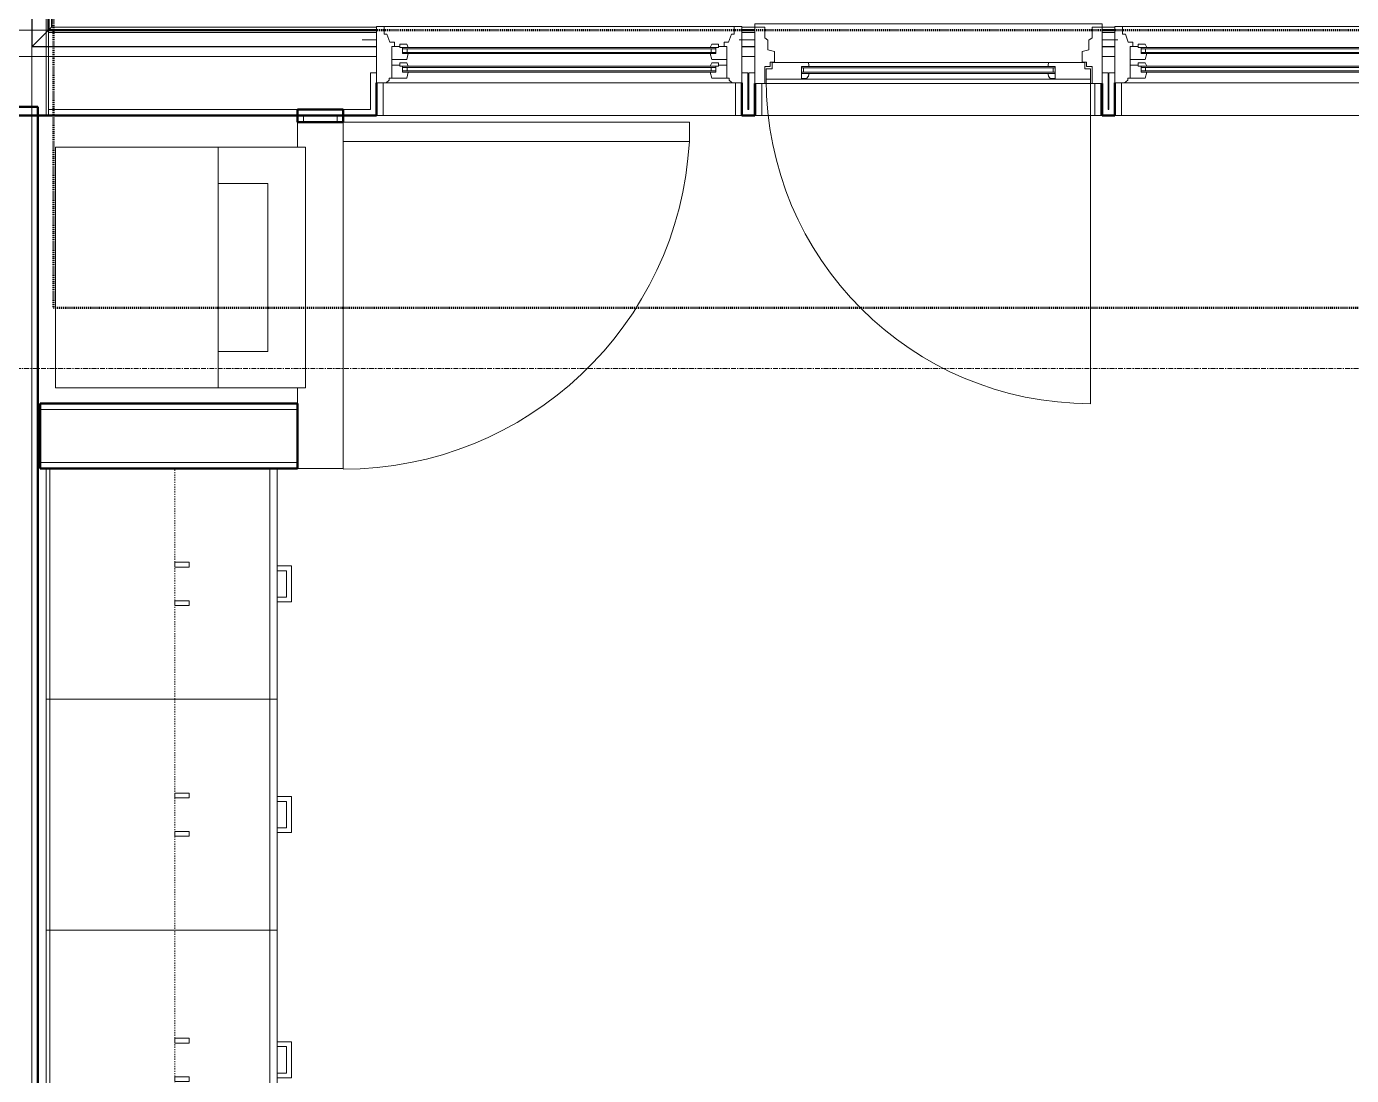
# Model space of a CAD drawing. Header units: inches. Extents: x -4218 to -1830, y 9767 to 12426.
# Drawn here: x -3403.7 to -3265.9, y 10742.7 to 10851.8 of the extents above; entities that cross this region are included whole.
import ezdxf

# ---------------------------------------------------------------- set-up
doc = ezdxf.new("R2010")
doc.units = ezdxf.units.IN
doc.header["$MEASUREMENT"] = 0
for name, pattern in [('Dash', [0.25, 0.125, -0.125]), ('Dash 1_16_', [0.125, 0.0625, -0.0625]), ('Grid Line 1_2_', [0.875, 0.5, -0.125, 0.125, -0.125])]:
    doc.linetypes.add(name, pattern=pattern)
for name, color, linetype, lineweight in [('0-1', 7, 'Continuous', 5), ('0-2', 10, 'Continuous', 9), ('A-DOOR-1', 10, 'Continuous', 9), ('A-DOOR-2', 50, 'Continuous', 20), ('A-DOOR-5', 31, 'Continuous', 9), ('A-DOOR-6', 31, 'Continuous', 20), ('A-DOOR-FRAM', 31, 'Continuous', 9), ('A-DOOR-FRAM-4', 31, 'Continuous', 20), ('A-DOOR-GLAZ', 31, 'Continuous', 9), ('A-FLOR-3', 192, 'Continuous', 9), ('A-GLAZ-1', 151, 'Continuous', 9), ('A-GLAZ-2', 151, 'Continuous', 20), ('A-WALL', 113, 'Continuous', 13), ('A-WALL-1', 7, 'Continuous', 50), ('A-WALL-2', 250, 'Continuous', 13), ('A-WALL-3', 10, 'Continuous', 9), ('A-WALL-4', 252, 'Continuous', 9), ('A-WALL-5', 253, 'Continuous', 9), ('A-WALL-6', 254, 'Continuous', 9), ('A-WALL-7', 113, 'Continuous', 9), ('A-WALL-8', 113, 'Continuous', 50), ('C-PROP-LINE-1', 91, 'Dash 1_16_', 50), ('I-WALL-1', 7, 'Continuous', 50), ('P-SANR-FIXT-1', 10, 'Continuous', 9), ('Q-CASE-1', 252, 'Continuous', 9), ('Q-CASE-2', 10, 'Continuous', 9), ('Q-CASE-4', 252, 'Dash', 9), ('Q-CASE-5', 253, 'Dash', 9), ('S-GRID-1', 1, 'Grid Line 1_2_', 9)]:
    doc.layers.add(name, color=color, linetype=linetype, lineweight=lineweight)

# ---------------------------------------------------------------- blocks, each defined once
blk = doc.blocks.new('SWING - SINGLE - FLUSH - 36_ x 80_ - OFFSET PIVOT DOOR AT MAGIC PAK AND WASHER_DRYER-3199415-BACKGROUND - RCP - 2ND FLOOR')
at = {"layer": 'A-DOOR-1'}
blk.add_arc((18, -2.37), 36.07, 180, 266.8211, dxfattribs=at)
at = {"layer": 'A-DOOR-2'}
for p, q in [((16, -2.37), (16, -38.39)), ((18, -2.37), (16, -2.37)), ((18, -2.37), (18, -38.39)), ((18, -38.39), (16, -38.39))]:
    blk.add_line(p, q, dxfattribs=at)
blk = doc.blocks.new('Stacked Washer and Dryer - 26_x25_ - Private-1372850-BACKGROUND - RCP - 2ND FLOOR')
at = {"layer": 'P-SANR-FIXT-1'}
for p, q in [((26, 12.5), (0, 12.5)), ((0, -12.5), (0, 12.5)), ((16.90625, -12.5), (16.90625, 12.5)), ((26, 12.5), (26, -12.5)), ((22.09375, 8.75), (16.90625, 8.75)), ((22.09375, -8.75), (22.09375, 8.75)), ((16.90625, -8.75), (22.09375, -8.75)), ((0, -12.5), (26, -12.5))]:
    blk.add_line(p, q, dxfattribs=at)
blk = doc.blocks.new('Base Cabinet 3 Drawer 230 - Base Cabinet 3 Drawer 230 27_-2602705-BACKGROUND - RCP - 2ND FLOOR')
at = {"layer": 'Q-CASE-2'}
for p, q in [((-1.14, 24), (-1.14, 25.5)), ((-1.14, 25.5), (2.61, 25.5)), ((2.11, 25), (-0.64, 25)), ((-0.64, 24), (-0.64, 25)), ((2.11, 24), (2.11, 25)), ((2.61, 25.5), (2.61, 24)), ((-12.76, 24), (14.24, 24)), ((-12.76, 23.25), (-12.76, 24)), ((-1.14, 24), (-0.64, 24)), ((2.61, 24), (2.11, 24)), ((14.24, 24), (14.24, 23.25)), ((14.24, 23.25), (-12.76, 23.25)), ((-12.76, 23.25), (-12.76, 0)), ((14.24, 0), (14.24, 23.25)), ((-12.76, 0), (14.24, 0))]:
    blk.add_line(p, q, dxfattribs=at)
blk = doc.blocks.new('Base Cabinet 3 Drawer 230 - Base Cabinet 3 Drawer 230 24_-2578604-BACKGROUND - RCP - 2ND FLOOR')
at = {"layer": 'Q-CASE-2'}
for p, q in [((-1.14, 24), (-1.14, 25.5)), ((-1.14, 25.5), (2.61, 25.5)), ((2.11, 25), (-0.64, 25)), ((-0.64, 24), (-0.64, 25)), ((2.11, 24), (2.11, 25)), ((2.61, 25.5), (2.61, 24)), ((-11.26, 24), (12.74, 24)), ((-11.26, 23.25), (-11.26, 24)), ((-1.14, 24), (-0.64, 24)), ((2.61, 24), (2.11, 24)), ((12.74, 24), (12.74, 23.25)), ((12.74, 23.25), (-11.26, 23.25)), ((-11.26, 23.25), (-11.26, 0)), ((12.74, 0), (12.74, 23.25)), ((-11.26, 0), (12.74, 0))]:
    blk.add_line(p, q, dxfattribs=at)
blk = doc.blocks.new('Base Cabinet 3 Drawer 230 - Base Cabinet 3 Drawer 230 24_-2554933-BACKGROUND - RCP - 2ND FLOOR')
at = {"layer": 'Q-CASE-2'}
for p, q in [((-11.26, -23.25), (-11.26, 0)), ((-11.26, 0), (12.74, 0)), ((12.74, 0), (12.74, -23.25)), ((-11.26, -23.25), (-11.26, -24)), ((12.74, -23.25), (-11.26, -23.25)), ((12.74, -24), (12.74, -23.25)), ((-11.26, -24), (12.74, -24)), ((-0.64, -24), (-1.14, -24)), ((-1.14, -25.5), (-1.14, -24)), ((-0.64, -25), (-0.64, -24)), ((2.11, -25), (2.11, -24)), ((2.11, -24), (2.61, -24)), ((2.61, -24), (2.61, -25.5)), ((2.61, -25.5), (-1.14, -25.5)), ((-0.64, -25), (2.11, -25))]:
    blk.add_line(p, q, dxfattribs=at)
blk = doc.blocks.new('300 Series Wall Hung Cabinet_302 - 27_ X 24_-2768166-BACKGROUND - RCP - 2ND FLOOR')
at = {"layer": 'Q-CASE-1'}
for p, q in [((-1.76, -13.19), (-2.25, -13.19)), ((-2.25, -13.19), (-2.25, -14.69)), ((-1.76, -14.69), (-1.76, -13.19)), ((2.24, -13.19), (1.75, -13.19)), ((1.75, -13.19), (1.75, -14.69)), ((2.24, -14.69), (2.24, -13.19)), ((-2.25, -14.69), (-1.76, -14.69)), ((1.75, -14.69), (2.24, -14.69))]:
    blk.add_line(p, q, dxfattribs=at)
at = {"layer": 'Q-CASE-4'}
for p, q in [((-13.5, -0.19), (-13.5, -13.19)), ((13.5, -13.19), (13.5, -0.19)), ((-13.5, -13.19), (13.5, -13.19))]:
    blk.add_line(p, q, dxfattribs=at)
at = {"layer": 'Q-CASE-5'}
blk.add_line((13.5, -0.19), (-13.5, -0.19), dxfattribs=at)
blk = doc.blocks.new('300 Series Wall Hung Cabinet_302 - 24_ X 24_-V59-BACKGROUND - RCP - 2ND FLOOR')
at = {"layer": 'Q-CASE-1'}
for p, q in [((-1.76, 14.69), (-2.25, 14.69)), ((-2.25, 14.69), (-2.25, 13.19)), ((-1.76, 13.19), (-1.76, 14.69)), ((2.24, 14.69), (1.75, 14.69)), ((1.75, 14.69), (1.75, 13.19)), ((2.24, 13.19), (2.24, 14.69)), ((-2.25, 13.19), (-1.76, 13.19)), ((1.75, 13.19), (2.24, 13.19))]:
    blk.add_line(p, q, dxfattribs=at)
at = {"layer": 'Q-CASE-4'}
for p, q in [((-12, 0.19), (-12, 13.19)), ((-12, 13.19), (12, 13.19)), ((12, 13.19), (12, 0.19))]:
    blk.add_line(p, q, dxfattribs=at)
at = {"layer": 'Q-CASE-5'}
blk.add_line((12, 0.19), (-12, 0.19), dxfattribs=at)
blk = doc.blocks.new('300 Series Wall Hung Cabinet_302 - 24_ X 24_-V71-BACKGROUND - RCP - 2ND FLOOR')
at = {"layer": 'Q-CASE-1'}
for p, q in [((-1.76, -13.19), (-2.25, -13.19)), ((-2.25, -13.19), (-2.25, -14.69)), ((-1.76, -14.69), (-1.76, -13.19)), ((2.24, -13.19), (1.75, -13.19)), ((1.75, -13.19), (1.75, -14.69)), ((2.24, -14.69), (2.24, -13.19)), ((-2.25, -14.69), (-1.76, -14.69)), ((1.75, -14.69), (2.24, -14.69))]:
    blk.add_line(p, q, dxfattribs=at)
at = {"layer": 'Q-CASE-4'}
for p, q in [((-12, -0.19), (-12, -13.19)), ((-12, -13.19), (12, -13.19))]:
    blk.add_line(p, q, dxfattribs=at)
at = {"layer": 'Q-CASE-5'}
for p, q in [((12, -0.19), (-12, -0.19)), ((12, -13.19), (12, -0.19))]:
    blk.add_line(p, q, dxfattribs=at)
blk = doc.blocks.new('CTR - 1st Phase - Unit Layouts_rvt-1-BACKGROUND - RCP - 2ND FLOOR')
at = {"layer": 'A-WALL-1'}
for p, q in [((-3375.55, 10841.8), (-3375.55, 10843.13)), ((-3375.55, 10843.13), (-3374.92, 10843.13)), ((-3374.92, 10843.13), (-3371.42, 10843.13)), ((-3371.42, 10843.13), (-3370.8, 10843.13)), ((-3370.8, 10843.13), (-3370.8, 10841.8)), ((-3370.8, 10841.8), (-3375.55, 10841.8)), ((-3402.3, 10812.55), (-3375.55, 10812.55)), ((-3402.3, 10805.8), (-3402.3, 10812.55)), ((-3375.55, 10812.55), (-3375.55, 10805.8)), ((-3375.55, 10805.8), (-3402.3, 10805.8))]:
    blk.add_line(p, q, dxfattribs=at)
at = {"layer": 'A-WALL-2'}
for p, q in [((-3374.92, 10842.51), (-3371.42, 10842.51)), ((-3374.92, 10842.51), (-3374.92, 10841.8)), ((-3371.42, 10842.51), (-3371.42, 10841.8)), ((-3375.55, 10811.92), (-3402.3, 10811.92)), ((-3375.55, 10806.42), (-3402.3, 10806.42))]:
    blk.add_line(p, q, dxfattribs=at)
at = {"layer": 'A-WALL-3'}
for p, q in [((-3375.55, 10841.8), (-3375.55, 10839.2)), ((-3370.8, 10805.8), (-3370.8, 10841.8)), ((-3375.55, 10814.2), (-3375.55, 10812.55)), ((-3370.8, 10805.8), (-3375.55, 10805.8))]:
    blk.add_line(p, q, dxfattribs=at)
at = {"layer": 'A-WALL-4'}
for p, q in [((-3370.8, 10841.8), (-3375.55, 10841.8)), ((-3375.55, 10812.55), (-3375.55, 10805.8)), ((-3401.67, 10805.8), (-3401.67, 10651.92)), ((-3401.3, 10651.92), (-3401.3, 10805.8))]:
    blk.add_line(p, q, dxfattribs=at)
at = {"layer": 'A-WALL-5'}
for p, q in [((-3401.67, 10730.8), (-3401.67, 10805.8)), ((-3401.67, 10805.8), (-3401.3, 10805.8)), ((-3401.3, 10805.8), (-3401.3, 10730.8))]:
    blk.add_line(p, q, dxfattribs=at)
at = {"layer": 'A-WALL-6'}
blk.add_line((-3401.67, 10805.8), (-3401.3, 10805.8), dxfattribs=at)
at = {"layer": 'A-WALL-7'}
for p, q in [((-3401.67, 10805.8), (-3401.67, 10651.54)), ((-3377.67, 10805.8), (-3401.67, 10805.8)), ((-3401.67, 10651.54), (-3401.67, 10805.8)), ((-3401.67, 10805.8), (-3377.67, 10805.8)), ((-3377.67, 10795.67), (-3377.67, 10805.8)), ((-3377.67, 10805.8), (-3377.67, 10795.67)), ((-3377.67, 10795.17), (-3377.67, 10795.67)), ((-3377.67, 10792.42), (-3377.67, 10795.17)), ((-3377.67, 10795.17), (-3377.67, 10792.42)), ((-3377.67, 10791.92), (-3377.67, 10792.42)), ((-3377.67, 10771.67), (-3377.67, 10791.92)), ((-3377.67, 10791.92), (-3377.67, 10771.67)), ((-3377.67, 10771.17), (-3377.67, 10771.67)), ((-3377.67, 10768.42), (-3377.67, 10771.17)), ((-3377.67, 10771.17), (-3377.67, 10768.42)), ((-3377.67, 10767.92), (-3377.67, 10768.42)), ((-3377.67, 10746.17), (-3377.67, 10767.92)), ((-3377.67, 10767.92), (-3377.67, 10746.17)), ((-3377.67, 10745.67), (-3377.67, 10746.17)), ((-3377.67, 10742.92), (-3377.67, 10745.67)), ((-3377.67, 10745.67), (-3377.67, 10742.92)), ((-3377.67, 10742.42), (-3377.67, 10742.92))]:
    blk.add_line(p, q, dxfattribs=at)
at = {"layer": '0-2'}
for name, p, rotation in [('SWING - SINGLE - FLUSH - 36_ x 80_ - OFFSET PIVOT DOOR AT MAGIC PAK AND WASHER_DRYER-3199415-BACKGROUND - RCP - 2ND FLOOR', (-3373.17, 10823.8), 90.00000000000743), ('Base Cabinet 3 Drawer 230 - Base Cabinet 3 Drawer 230 24_-2554933-BACKGROUND - RCP - 2ND FLOOR', (-3401.67, 10793.06), 89.99999999991587), ('300 Series Wall Hung Cabinet_302 - 24_ X 24_-V71-BACKGROUND - RCP - 2ND FLOOR', (-3401.49, 10793.8), 89.99999999996126), ('Base Cabinet 3 Drawer 230 - Base Cabinet 3 Drawer 230 24_-2578604-BACKGROUND - RCP - 2ND FLOOR', (-3401.67, 10770.54), 270.0000000000055), ('300 Series Wall Hung Cabinet_302 - 24_ X 24_-V59-BACKGROUND - RCP - 2ND FLOOR', (-3401.49, 10769.8), 269.9999999999612), ('Base Cabinet 3 Drawer 230 - Base Cabinet 3 Drawer 230 27_-2602705-BACKGROUND - RCP - 2ND FLOOR', (-3401.67, 10745.04), 270.0000000000055), ('300 Series Wall Hung Cabinet_302 - 27_ X 24_-2768166-BACKGROUND - RCP - 2ND FLOOR', (-3401.49, 10744.3), 89.99999999996126)]:
    blk.add_blockref(name, p, dxfattribs=dict(at, rotation=rotation))
blk.add_blockref('Stacked Washer and Dryer - 26_x25_ - Private-1372850-BACKGROUND - RCP - 2ND FLOOR', (-3400.71, 10826.7), dxfattribs=at)
blk = doc.blocks.new('CTR - 1st Phase - Common Walls_rvt-1-BACKGROUND - RCP - 2ND FLOOR')
at = {"layer": 'A-WALL-2'}
blk.add_line((-3403.17, 10843.41), (-3403.17, 10457.54), dxfattribs=at)
at = {"layer": 'I-WALL-1'}
for p, q in [((-3410.3, 10843.41), (-3402.55, 10843.41)), ((-3402.55, 10843.41), (-3402.55, 10458.16))]:
    blk.add_line(p, q, dxfattribs=at)
blk = doc.blocks.new('Basic Wall _ EXT - FIBER CEMENT - LARGE - ___-2505165-BACKGROUND - RCP - 2ND FLOOR')
at = {"layer": 'A-WALL-7'}
for p, q in [((-3403.17, 11068.59), (-3403.17, 10849.64)), ((-3403.17, 10849.64), (-3403.17, 11068.59)), ((-3403.14, 10851.39), (-3403.14, 11068.59)), ((-3403.14, 10849.67), (-3403.14, 11068.59)), ((-3401.13, 11068.59), (-3401.13, 10851.68)), ((-3401.13, 10851.68), (-3401.13, 11068.59)), ((-3401.1, 10851.71), (-3401.1, 11068.59)), ((-3401.1, 10851.71), (-3401.1, 11068.59)), ((-3403.17, 10849.64), (-3401.67, 10851.14)), ((-3403.14, 10849.67), (-3403.14, 10851.36)), ((-3401.67, 10851.14), (-3403.14, 10849.67)), ((-3401.64, 10851.18), (-3401.42, 10851.39)), ((-3401.42, 10851.39), (-3401.64, 10851.18)), ((-3401.42, 10851.39), (-3401.13, 10851.68)), ((-3401.13, 10851.68), (-3401.42, 10851.39))]:
    blk.add_line(p, q, dxfattribs=at)
blk = doc.blocks.new('Basic Wall _ EXT - FIBER CEMENT - LARGE - ___-2505166-BACKGROUND - RCP - 2ND FLOOR')
at = {"layer": 'A-WALL-7'}
for p, q in [((-3401.67, 10851.14), (-3403.17, 10849.64)), ((-3403.14, 10849.67), (-3401.67, 10851.14)), ((-3401.64, 10851.18), (-3401.42, 10851.39)), ((-3401.42, 10851.39), (-3401.64, 10851.18)), ((-3401.42, 10851.39), (-3401.13, 10851.68)), ((-3401.13, 10851.68), (-3401.42, 10851.39)), ((-3401.13, 10851.68), (-3367.34, 10851.68)), ((-3367.34, 10851.68), (-3401.13, 10851.68)), ((-3367.34, 10851.71), (-3401.1, 10851.71)), ((-3367.34, 10851.71), (-3401.1, 10851.71)), ((-3327.99, 10851.71), (-3329.31, 10851.71)), ((-3327.99, 10851.71), (-3329.31, 10851.71)), ((-3329.31, 10851.68), (-3327.99, 10851.68)), ((-3327.99, 10851.68), (-3329.31, 10851.68)), ((-3290.54, 10851.71), (-3291.86, 10851.71)), ((-3290.54, 10851.71), (-3291.86, 10851.71)), ((-3291.86, 10851.68), (-3290.54, 10851.68)), ((-3290.54, 10851.68), (-3291.86, 10851.68)), ((-3403.17, 10849.64), (-3401.67, 10849.64)), ((-3401.67, 10849.64), (-3403.17, 10849.64)), ((-3401.67, 10849.67), (-3403.14, 10849.67)), ((-3401.67, 10849.67), (-3403.14, 10849.67)), ((-3401.47, 10849.67), (-3401.64, 10849.67)), ((-3401.47, 10849.67), (-3401.64, 10849.67)), ((-3401.64, 10849.64), (-3401.47, 10849.64)), ((-3401.47, 10849.64), (-3401.64, 10849.64)), ((-3367.34, 10849.67), (-3401.42, 10849.67)), ((-3367.34, 10849.67), (-3401.42, 10849.67)), ((-3401.42, 10849.64), (-3367.34, 10849.64)), ((-3367.34, 10849.64), (-3401.42, 10849.64)), ((-3328.01, 10849.67), (-3329.31, 10849.67)), ((-3328.01, 10849.67), (-3329.31, 10849.67)), ((-3329.31, 10849.64), (-3327.99, 10849.64)), ((-3327.99, 10849.64), (-3329.31, 10849.64)), ((-3290.56, 10849.67), (-3291.86, 10849.67)), ((-3290.56, 10849.67), (-3291.86, 10849.67)), ((-3291.86, 10849.64), (-3290.54, 10849.64)), ((-3290.54, 10849.64), (-3291.86, 10849.64))]:
    blk.add_line(p, q, dxfattribs=at)
blk = doc.blocks.new('Door-Inswing-Andersen-400_Series-Single - 3_ 0-1_8_ x custom height - 2ND FLOOR-2896085-BACKGROUND - RCP - 2ND FLOOR')
at = {"layer": 'A-DOOR-5'}
blk.add_line((16.87, -0.66), (16.87, -34.41), dxfattribs=at)
blk.add_arc((16.87, -0.66), 33.75, 180, 270, dxfattribs=at)
at = {"layer": 'A-DOOR-6'}
for p, q in [((-16.26, 0.42), (-16.87, 0.41)), ((-16.87, 0.41), (-16.87, -0.66)), ((-16.26, 1.06), (-16.26, 0.42)), ((-16.26, 1.06), (-12.44, 1.06)), ((-13.19, 0.66), (-12.44, 0.66)), ((-13.19, -0.66), (-13.19, 0.66)), ((-12.44, 0.75), (-12.47, 1.06)), ((12.44, 1.06), (-12.44, 1.06)), ((-12.44, 0.66), (-12.44, 0.75)), ((16.26, 1.06), (12.44, 1.06)), ((12.44, 0.75), (12.47, 1.06)), ((12.44, 0.66), (12.44, 0.75)), ((13.19, 0.66), (12.44, 0.66)), ((13.19, -0.66), (13.19, 0.66)), ((16.26, 1.06), (16.26, 0.42)), ((16.26, 0.42), (16.87, 0.41)), ((16.87, 0.41), (16.87, -0.66)), ((-16.87, -0.66), (-12.44, -0.66)), ((-12.44, -0.09), (-13.19, -0.09)), ((-13.19, -0.59), (-12.67, -0.59)), ((-13.19, -0.66), (-13.19, -0.59)), ((-12.67, -0.59), (-12.47, -0.34)), ((-12.47, -0.34), (-12.44, -0.16)), ((-12.44, -0.16), (-12.44, -0.09)), ((12.44, -0.66), (-12.44, -0.66)), ((12.44, -0.09), (13.19, -0.09)), ((12.44, -0.16), (12.44, -0.09)), ((12.47, -0.34), (12.44, -0.16)), ((16.87, -0.66), (12.44, -0.66)), ((12.67, -0.59), (12.47, -0.34)), ((13.19, -0.59), (12.67, -0.59)), ((13.19, -0.66), (13.19, -0.59))]:
    blk.add_line(p, q, dxfattribs=at)
at = {"layer": 'A-DOOR-FRAM'}
for p, q in [((-17.31, -1.13), (-17.94, -1.13)), ((-17.94, -1.13), (-17.94, -4.44)), ((-17.31, -4.44), (-17.31, -1.13)), ((17.94, -1.13), (17.31, -1.13)), ((17.31, -1.13), (17.31, -4.44)), ((17.94, -4.44), (17.94, -1.13)), ((-17.94, -4.44), (-17.31, -4.44)), ((17.31, -4.44), (17.94, -4.44))]:
    blk.add_line(p, q, dxfattribs=at)
at = {"layer": 'A-DOOR-FRAM-4'}
for p, q in [((18.06, 5.09), (-18.06, 5.09)), ((-18.06, 5.09), (-18.06, -1.13)), ((-18.06, 4.75), (-18.06, -1.13)), ((-18.06, 4.75), (-17.03, 4.75)), ((-17.03, 3.63), (-17.03, 4.75)), ((17.03, 3.63), (17.03, 4.75)), ((18.06, 4.75), (17.03, 4.75)), ((18.06, -1.13), (18.06, 5.09)), ((18.06, 4.75), (18.06, -1.13)), ((-19.69, 3.44), (-18.06, 3.44)), ((-16.69, 3.39), (-17.03, 3.63)), ((-16.69, 2.39), (-16.69, 3.39)), ((16.69, 3.39), (17.03, 3.63)), ((16.69, 2.39), (16.69, 3.39)), ((19.69, 3.44), (18.06, 3.44)), ((-16, 2.23), (-16.69, 2.39)), ((-16, 1.09), (-16, 2.23)), ((16, 2.23), (16.69, 2.39)), ((16, 1.09), (16, 2.23)), ((-17.03, 0.66), (-16.45, 0.66)), ((-17.03, -1.13), (-17.03, 0.66)), ((-16.45, 0.66), (-16.45, 1.09)), ((-16.45, 1.09), (-16, 1.09)), ((16.45, 1.09), (16, 1.09)), ((16.45, 0.66), (16.45, 1.09)), ((17.03, 0.66), (16.45, 0.66)), ((17.03, -1.13), (17.03, 0.66)), ((-17.69, -1.13), (-18.06, -1.13)), ((-18.06, -1.13), (18.06, -1.13)), ((-18.06, -1.13), (-17.03, -1.13)), ((18.06, -1.13), (17.03, -1.13))]:
    blk.add_line(p, q, dxfattribs=at)
at = {"layer": 'A-DOOR-GLAZ'}
for p, q in [((-12.44, 0.5), (-13.19, 0.5)), ((-13.19, 0.06), (-12.44, 0.06)), ((-12.98, 0.5), (-12.98, 0.06)), ((12.44, 0.66), (-12.44, 0.66)), ((12.44, 0.5), (-12.44, 0.5)), ((12.44, 0.06), (-12.44, 0.06)), ((12.44, 0.5), (13.19, 0.5)), ((13.19, 0.06), (12.44, 0.06)), ((12.98, 0.5), (12.98, 0.06)), ((12.44, -0.09), (-12.44, -0.09))]:
    blk.add_line(p, q, dxfattribs=at)
blk = doc.blocks.new('Window-Double_Hung-Andersen-400_Series-Tilt_Wash - DOUBLE HUNG - REVERSE COTTAGE - 2ND FLOOR-V122-BACKGROUND - RCP - 2ND FLOOR')
at = {"layer": 'A-GLAZ-1'}
for p, q in [((-16.29, 2.5), (-15.7, 2.5)), ((-16.29, 2.12), (-15.7, 2.12)), ((-15.82, 2.5), (-15.82, 2.12)), ((-15.7, 2.62), (15.7, 2.62)), ((-15.7, 2.5), (15.7, 2.5)), ((-15.7, 2.12), (15.7, 2.12)), ((-15.7, 2), (15.7, 2)), ((16.29, 2.5), (15.7, 2.5)), ((16.29, 2.12), (15.7, 2.12)), ((15.82, 2.5), (15.82, 2.12)), ((-16.29, 0.56), (-15.7, 0.56)), ((-16.29, 0.19), (-15.7, 0.19)), ((-15.82, 0.56), (-15.82, 0.19)), ((-15.7, 0.69), (15.7, 0.69)), ((-15.7, 0.56), (15.7, 0.56)), ((-15.7, 0.19), (15.7, 0.19)), ((-15.7, 0.06), (15.7, 0.06)), ((16.29, 0.56), (15.7, 0.56)), ((16.29, 0.19), (15.7, 0.19)), ((15.82, 0.56), (15.82, 0.19)), ((18.95, -1.06), (-18.95, -1.06)), ((-18.95, -1.06), (-18.95, -4.44)), ((-18.32, -1.06), (-18.32, -4.44)), ((18.32, -1.06), (18.32, -4.44)), ((18.95, -4.44), (18.95, -1.06)), ((-19.01, -2.44), (-19.01, -3.94)), ((-19.01, -2.44), (-18.95, -2.44)), ((18.95, -2.44), (19.01, -2.44)), ((19.01, -3.94), (19.01, -2.44)), ((-19.01, -3.94), (-18.95, -3.94)), ((18.95, -3.94), (19.01, -3.94)), ((-18.95, -4.44), (18.95, -4.44))]:
    blk.add_line(p, q, dxfattribs=at)
at = {"layer": 'A-GLAZ-2'}
for p, q in [((19.01, 4.81), (-19.01, 4.81)), ((-19.01, 4.81), (-19.01, -1.06)), ((-18.2, 4.81), (-18.2, 4)), ((18.2, 4.81), (18.2, 4)), ((19.01, -1.06), (19.01, 4.81)), ((-19.01, 3.44), (-20.51, 3.44)), ((-18.2, 4), (-17.92, 4)), ((-17.92, 4), (-17.61, 3.19)), ((-17.61, 3.19), (-17.14, 3.19)), ((-17.14, 3.19), (-17.14, 2.75)), ((-15.86, 2.97), (-16.57, 2.97)), ((-16.57, 2.62), (-16.57, 2.97)), ((-15.86, 2.97), (-15.7, 2.62)), ((15.86, 2.97), (15.7, 2.62)), ((15.86, 2.97), (16.57, 2.97)), ((16.57, 2.62), (16.57, 2.97)), ((17.14, 3.19), (17.14, 2.75)), ((17.61, 3.19), (17.14, 3.19)), ((17.92, 4), (17.61, 3.19)), ((18.2, 4), (17.92, 4)), ((19.01, 3.44), (20.34, 3.44)), ((-17.42, 2.75), (-16.57, 2.75)), ((-17.42, 2.75), (-17.42, -0.56)), ((-15.7, 2.62), (-16.57, 2.62)), ((-16.29, 2.62), (-16.29, 2)), ((-15.7, 2), (-16.29, 2)), ((-15.86, 1.37), (-15.7, 2)), ((15.7, 2.62), (16.57, 2.62)), ((15.7, 2), (16.29, 2)), ((15.86, 1.37), (15.7, 2)), ((16.29, 2.62), (16.29, 2)), ((17.42, 2.75), (16.57, 2.75)), ((17.42, 2.75), (17.42, -0.56)), ((-17.42, 1.37), (-15.86, 1.37)), ((-17.42, 0.81), (-16.57, 0.81)), ((-15.86, 1.03), (-16.57, 1.03)), ((-16.57, 0.69), (-16.57, 1.03)), ((-15.7, 0.69), (-16.57, 0.69)), ((-16.29, 0.69), (-16.29, 0.06)), ((-15.7, 0.06), (-16.29, 0.06)), ((-15.86, 1.03), (-15.7, 0.69)), ((-15.86, -0.56), (-15.7, 0.06)), ((15.86, 1.03), (15.7, 0.69)), ((15.7, 0.69), (16.57, 0.69)), ((15.7, 0.06), (16.29, 0.06)), ((15.86, -0.56), (15.7, 0.06)), ((17.42, 1.37), (15.86, 1.37)), ((15.86, 1.03), (16.57, 1.03)), ((16.29, 0.69), (16.29, 0.06)), ((16.57, 0.69), (16.57, 1.03)), ((17.42, 0.81), (16.57, 0.81)), ((-19.01, -1.06), (19.01, -1.06)), ((-17.67, -0.78), (-18, -1.06)), ((-17.67, -0.78), (-17.67, -0.56)), ((-17.67, -0.56), (-15.86, -0.56)), ((17.67, -0.56), (15.86, -0.56)), ((17.67, -0.78), (17.67, -0.56)), ((17.67, -0.78), (18, -1.06))]:
    blk.add_line(p, q, dxfattribs=at)
blk = doc.blocks.new('Window-Double_Hung-Andersen-400_Series-Tilt_Wash - DOUBLE HUNG - REVERSE COTTAGE - 2ND FLOOR-V131-BACKGROUND - RCP - 2ND FLOOR')
at = {"layer": 'A-GLAZ-1'}
for p, q in [((-16.29, 2.5), (-15.7, 2.5)), ((-16.29, 2.12), (-15.7, 2.12)), ((-15.82, 2.5), (-15.82, 2.12)), ((-15.7, 2.62), (15.7, 2.62)), ((-15.7, 2.5), (15.7, 2.5)), ((-15.7, 2.12), (15.7, 2.12)), ((-15.7, 2), (15.7, 2)), ((16.29, 2.5), (15.7, 2.5)), ((16.29, 2.12), (15.7, 2.12)), ((15.82, 2.5), (15.82, 2.12)), ((-16.29, 0.56), (-15.7, 0.56)), ((-16.29, 0.19), (-15.7, 0.19)), ((-15.82, 0.56), (-15.82, 0.19)), ((-15.7, 0.69), (15.7, 0.69)), ((-15.7, 0.56), (15.7, 0.56)), ((-15.7, 0.19), (15.7, 0.19)), ((-15.7, 0.06), (15.7, 0.06)), ((16.29, 0.56), (15.7, 0.56)), ((16.29, 0.19), (15.7, 0.19)), ((15.82, 0.56), (15.82, 0.19)), ((18.95, -1.06), (-18.95, -1.06)), ((-18.95, -1.06), (-18.95, -4.44)), ((-18.32, -1.06), (-18.32, -4.44)), ((18.32, -1.06), (18.32, -4.44)), ((18.95, -4.44), (18.95, -1.06)), ((-19.01, -2.44), (-19.01, -3.94)), ((-19.01, -2.44), (-18.95, -2.44)), ((18.95, -2.44), (19.01, -2.44)), ((19.01, -3.94), (19.01, -2.44)), ((-19.01, -3.94), (-18.95, -3.94)), ((18.95, -3.94), (19.01, -3.94)), ((-18.95, -4.44), (18.95, -4.44))]:
    blk.add_line(p, q, dxfattribs=at)
at = {"layer": 'A-GLAZ-2'}
for p, q in [((19.01, 4.81), (-19.01, 4.81)), ((-19.01, 4.81), (-19.01, -1.06)), ((-18.2, 4.81), (-18.2, 4)), ((18.2, 4.81), (18.2, 4)), ((19.01, -1.06), (19.01, 4.81)), ((-19.01, 3.44), (-20.34, 3.44)), ((-18.2, 4), (-17.92, 4)), ((-17.92, 4), (-17.61, 3.19)), ((-17.61, 3.19), (-17.14, 3.19)), ((-17.14, 3.19), (-17.14, 2.75)), ((-15.86, 2.97), (-16.57, 2.97)), ((-16.57, 2.62), (-16.57, 2.97)), ((-15.86, 2.97), (-15.7, 2.62)), ((15.86, 2.97), (15.7, 2.62)), ((15.86, 2.97), (16.57, 2.97)), ((16.57, 2.62), (16.57, 2.97)), ((17.14, 3.19), (17.14, 2.75)), ((17.61, 3.19), (17.14, 3.19)), ((17.92, 4), (17.61, 3.19)), ((18.2, 4), (17.92, 4)), ((19.01, 3.44), (20.51, 3.44)), ((-17.42, 2.75), (-16.57, 2.75)), ((-17.42, 2.75), (-17.42, -0.56)), ((-15.7, 2.62), (-16.57, 2.62)), ((-16.29, 2.62), (-16.29, 2)), ((-15.7, 2), (-16.29, 2)), ((-15.86, 1.37), (-15.7, 2)), ((15.7, 2.62), (16.57, 2.62)), ((15.7, 2), (16.29, 2)), ((15.86, 1.37), (15.7, 2)), ((16.29, 2.62), (16.29, 2)), ((17.42, 2.75), (16.57, 2.75)), ((17.42, 2.75), (17.42, -0.56)), ((-17.42, 1.37), (-15.86, 1.37)), ((-17.42, 0.81), (-16.57, 0.81)), ((-15.86, 1.03), (-16.57, 1.03)), ((-16.57, 0.69), (-16.57, 1.03)), ((-15.7, 0.69), (-16.57, 0.69)), ((-16.29, 0.69), (-16.29, 0.06)), ((-15.7, 0.06), (-16.29, 0.06)), ((-15.86, 1.03), (-15.7, 0.69)), ((-15.86, -0.56), (-15.7, 0.06)), ((15.86, 1.03), (15.7, 0.69)), ((15.7, 0.69), (16.57, 0.69)), ((15.7, 0.06), (16.29, 0.06)), ((15.86, -0.56), (15.7, 0.06)), ((17.42, 1.37), (15.86, 1.37)), ((15.86, 1.03), (16.57, 1.03)), ((16.29, 0.69), (16.29, 0.06)), ((16.57, 0.69), (16.57, 1.03)), ((17.42, 0.81), (16.57, 0.81)), ((-19.01, -1.06), (19.01, -1.06)), ((-17.67, -0.78), (-18, -1.06)), ((-17.67, -0.78), (-17.67, -0.56)), ((-17.67, -0.56), (-15.86, -0.56)), ((17.67, -0.56), (15.86, -0.56)), ((17.67, -0.78), (17.67, -0.56)), ((17.67, -0.78), (18, -1.06))]:
    blk.add_line(p, q, dxfattribs=at)
blk = doc.blocks.new('Family - ___-2835860-BACKGROUND - RCP - 2ND FLOOR')
at = {"layer": 'C-PROP-LINE-1'}
for p in [(-3401.42, 11247.39), (-2067.55, 10851.39)]:
    blk.add_line(p, (-3401.42, 10851.39), dxfattribs=at)
blk = doc.blocks.new('Family - ___-2835903-BACKGROUND - RCP - 2ND FLOOR')
at = {"layer": 'C-PROP-LINE-1'}
for p in [(-3400.92, 11276.29), (-2096.45, 10822.49)]:
    blk.add_line(p, (-3400.92, 10822.49), dxfattribs=at)
blk = doc.blocks.new('Family - ___-2835932-BACKGROUND - RCP - 2ND FLOOR')
at = {"layer": 'C-PROP-LINE-1'}
for p in [(-3401.42, 11247.39), (-2067.55, 10851.39)]:
    blk.add_line(p, (-3401.42, 10851.39), dxfattribs=at)

msp = doc.modelspace()

# ---------------------------------------------------------------- linework, layer by layer
at = {"layer": 'A-FLOR-3'}
for p, q in [((-3408.67, 10848.64), (-3401.67, 10848.64)), ((-3401.64, 10848.64), (-3401.5, 10848.64))]:
    msp.add_line(p, q, dxfattribs=at)
at = {"layer": 'A-WALL'}
for p, q in [((-3403.17, 11068.59), (-3403.17, 10842.51)), ((-3401.67, 11068.59), (-3401.67, 10842.51)), ((-3401.42, 10851.14), (-3401.42, 10842.51)), ((-3401.42, 10851.14), (-3367.34, 10851.14)), ((-3329.31, 10851.14), (-3327.99, 10851.14)), ((-3291.86, 10851.14), (-3290.54, 10851.14)), ((-3401.42, 10849.64), (-3367.34, 10849.64)), ((-3329.31, 10849.64), (-3327.99, 10849.64)), ((-3291.86, 10849.64), (-3290.54, 10849.64)), ((-3401.42, 10848.64), (-3367.34, 10848.64)), ((-3329.31, 10848.64), (-3327.99, 10848.64)), ((-3291.86, 10848.64), (-3290.54, 10848.64)), ((-3367.96, 10846.95), (-3367.34, 10846.95)), ((-3367.96, 10846.95), (-3367.96, 10843.14)), ((-3329.31, 10846.95), (-3328.69, 10846.95)), ((-3328.69, 10843.14), (-3328.69, 10846.95)), ((-3328.61, 10846.95), (-3327.99, 10846.95)), ((-3328.61, 10846.95), (-3328.61, 10843.14)), ((-3291.86, 10846.95), (-3291.24, 10846.95)), ((-3291.24, 10843.14), (-3291.24, 10846.95)), ((-3291.16, 10846.95), (-3290.54, 10846.95)), ((-3291.16, 10846.95), (-3291.16, 10843.14)), ((-3367.96, 10843.14), (-3401.42, 10843.14)), ((-3328.61, 10843.14), (-3328.69, 10843.14)), ((-3291.16, 10843.14), (-3291.24, 10843.14))]:
    msp.add_line(p, q, dxfattribs=at)
at = {"layer": 'A-WALL-7'}
for p, q in [((-3403.14, 11068.59), (-3403.14, 10849.67)), ((-3408.3, 10851.39), (-3401.67, 10851.39)), ((-3401.67, 10851.14), (-3403.17, 10849.64)), ((-3401.64, 10851.18), (-3401.42, 10851.39)), ((-3401.42, 10851.39), (-3401.64, 10851.39)), ((-3401.42, 10851.39), (-3401.42, 10851.14)), ((-3401.67, 10849.64), (-3403.17, 10849.64)), ((-3403.14, 10849.67), (-3401.67, 10849.67)), ((-3401.64, 10849.67), (-3401.47, 10849.67)), ((-3401.47, 10849.64), (-3401.64, 10849.64)), ((-3367.34, 10842.51), (-3367.27, 10842.51)), ((-3329.31, 10842.51), (-3329.37, 10842.51)), ((-3327.99, 10842.51), (-3327.86, 10842.51)), ((-3327.24, 10842.51), (-3292.61, 10842.51)), ((-3291.86, 10842.51), (-3291.99, 10842.51)), ((-3290.54, 10842.51), (-3290.47, 10842.51))]:
    msp.add_line(p, q, dxfattribs=at)
at = {"layer": 'A-WALL-8'}
for p, q in [((-3401.42, 11068.59), (-3401.42, 10851.39)), ((-3401.42, 10851.39), (-3367.34, 10851.39)), ((-3329.31, 10851.39), (-3327.99, 10851.39)), ((-3291.86, 10851.39), (-3290.54, 10851.39)), ((-3367.34, 10845.89), (-3367.34, 10842.51)), ((-3329.31, 10842.51), (-3329.31, 10845.89)), ((-3327.99, 10845.83), (-3327.99, 10842.51)), ((-3291.86, 10842.51), (-3291.86, 10845.83)), ((-3290.54, 10845.89), (-3290.54, 10842.51)), ((-3367.34, 10842.51), (-3410.3, 10842.51)), ((-3327.99, 10842.51), (-3329.31, 10842.51)), ((-3290.54, 10842.51), (-3291.86, 10842.51))]:
    msp.add_line(p, q, dxfattribs=at)
at = {"layer": 'S-GRID-1'}
msp.add_line((-1830.2, 10816.19), (-4168.71, 10816.19), dxfattribs=at)

# ---------------------------------------------------------------- block references
at = {"layer": '0-1'}
for name in ['CTR - 1st Phase - Unit Layouts_rvt-1-BACKGROUND - RCP - 2ND FLOOR', 'CTR - 1st Phase - Common Walls_rvt-1-BACKGROUND - RCP - 2ND FLOOR']:
    msp.add_blockref(name, (0, 0), dxfattribs=at)
at = {"layer": 'A-DOOR-5'}
msp.add_blockref('Door-Inswing-Andersen-400_Series-Single - 3_ 0-1_8_ x custom height - 2ND FLOOR-2896085-BACKGROUND - RCP - 2ND FLOOR', (-3309.92, 10846.95), dxfattribs=at)
at = {"layer": 'A-GLAZ-1'}
for name, p in [('Window-Double_Hung-Andersen-400_Series-Tilt_Wash - DOUBLE HUNG - REVERSE COTTAGE - 2ND FLOOR-V122-BACKGROUND - RCP - 2ND FLOOR', (-3348.32, 10846.95)), ('Window-Double_Hung-Andersen-400_Series-Tilt_Wash - DOUBLE HUNG - REVERSE COTTAGE - 2ND FLOOR-V131-BACKGROUND - RCP - 2ND FLOOR', (-3271.52, 10846.95))]:
    msp.add_blockref(name, p, dxfattribs=at)
at = {"layer": 'A-WALL-7'}
for name in ['Basic Wall _ EXT - FIBER CEMENT - LARGE - ___-2505165-BACKGROUND - RCP - 2ND FLOOR', 'Basic Wall _ EXT - FIBER CEMENT - LARGE - ___-2505166-BACKGROUND - RCP - 2ND FLOOR']:
    msp.add_blockref(name, (0, 0), dxfattribs=at)
at = {"layer": 'C-PROP-LINE-1'}
for name in ['Family - ___-2835860-BACKGROUND - RCP - 2ND FLOOR', 'Family - ___-2835932-BACKGROUND - RCP - 2ND FLOOR', 'Family - ___-2835903-BACKGROUND - RCP - 2ND FLOOR']:
    msp.add_blockref(name, (0, 0), dxfattribs=at)

doc.saveas('drawing.dxf')
